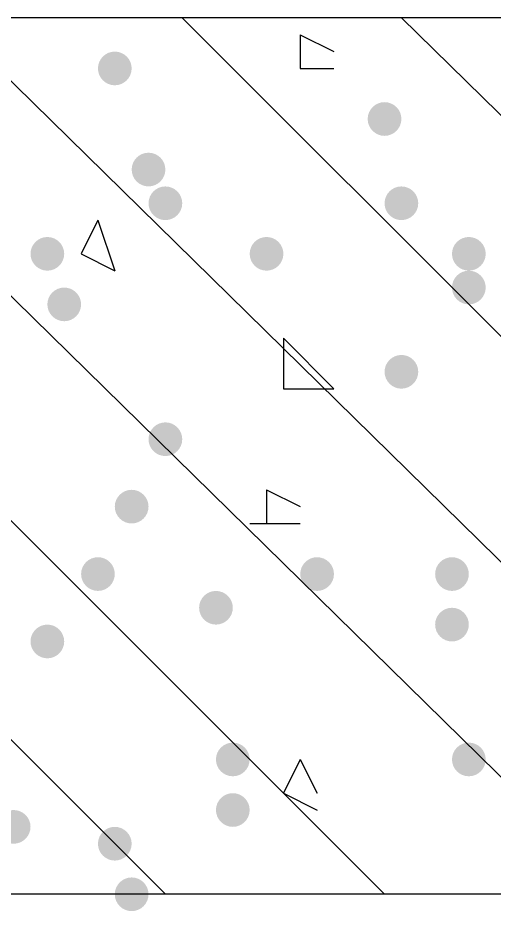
# Model space of a CAD drawing. Header units: inches. Extents: x 11 to 286, y 6 to 196.
# Drawn here: x 104.969 to 106.165, y 91.708 to 93.952 of the extents above; entities that cross this region are included whole.
import ezdxf

# ---------------------------------------------------------------- set-up
doc = ezdxf.new("R2010")
doc.units = ezdxf.units.IN
doc.header["$MEASUREMENT"] = 0
doc.layers.add('PDF_几何图形', color=7, linetype='Continuous')
doc.layers.add('PDF_实体填充', color=7, linetype='Continuous', true_color=0xffffff)

msp = doc.modelspace()

# ---------------------------------------------------------------- hatches: boundary and pattern name
at = {"layer": 'PDF_实体填充', "transparency": 33554559}
h = msp.add_hatch(color=7, dxfattribs=at)
edge = h.paths.add_edge_path(flags=0)
edge.add_spline(control_points=[(105.2548, 93.8248), (105.2548, 93.8015), (105.2357, 93.7824), (105.2124, 93.7824)], knot_values=[0, 0, 0, 0, 1, 1, 1, 1], degree=3, periodic=0)
edge.add_spline(control_points=[(105.2124, 93.7824), (105.1892, 93.7824), (105.1701, 93.8015), (105.1701, 93.8248)], knot_values=[0, 0, 0, 0, 1, 1, 1, 1], degree=3, periodic=0)
edge.add_line((105.1701, 93.8248), (105.1701, 93.8248))
edge.add_spline(control_points=[(105.1701, 93.8248), (105.1701, 93.8481), (105.1892, 93.8671), (105.2124, 93.8671)], knot_values=[0, 0, 0, 0, 1, 1, 1, 1], degree=3, periodic=0)
edge.add_spline(control_points=[(105.2124, 93.8671), (105.2357, 93.8671), (105.2548, 93.8481), (105.2548, 93.8248)], knot_values=[0, 0, 0, 0, 1, 1, 1, 1], degree=3, periodic=0)
edge.add_line((105.2548, 93.8248), (105.2548, 93.8248))
edge.add_line((105.2548, 93.8248), (105.2548, 93.8248))
h = msp.add_hatch(color=7, dxfattribs=at)
edge = h.paths.add_edge_path(flags=0)
edge.add_spline(control_points=[(105.9321, 93.6978), (105.9321, 93.6745), (105.9131, 93.6554), (105.8898, 93.6554)], knot_values=[0, 0, 0, 0, 1, 1, 1, 1], degree=3, periodic=0)
edge.add_spline(control_points=[(105.8898, 93.6554), (105.8665, 93.6554), (105.8474, 93.6745), (105.8474, 93.6978)], knot_values=[0, 0, 0, 0, 1, 1, 1, 1], degree=3, periodic=0)
edge.add_line((105.8474, 93.6978), (105.8474, 93.6978))
edge.add_spline(control_points=[(105.8474, 93.6978), (105.8474, 93.7211), (105.8665, 93.7401), (105.8898, 93.7401)], knot_values=[0, 0, 0, 0, 1, 1, 1, 1], degree=3, periodic=0)
edge.add_spline(control_points=[(105.8898, 93.7401), (105.9131, 93.7401), (105.9321, 93.7211), (105.9321, 93.6978)], knot_values=[0, 0, 0, 0, 1, 1, 1, 1], degree=3, periodic=0)
edge.add_line((105.9321, 93.6978), (105.9321, 93.6978))
edge.add_line((105.9321, 93.6978), (105.9321, 93.6978))
h = msp.add_hatch(color=7, dxfattribs=at)
edge = h.paths.add_edge_path(flags=0)
edge.add_spline(control_points=[(105.3394, 93.5708), (105.3394, 93.5475), (105.3204, 93.5284), (105.2971, 93.5284)], knot_values=[0, 0, 0, 0, 1, 1, 1, 1], degree=3, periodic=0)
edge.add_spline(control_points=[(105.2971, 93.5284), (105.2738, 93.5284), (105.2548, 93.5475), (105.2548, 93.5708)], knot_values=[0, 0, 0, 0, 1, 1, 1, 1], degree=3, periodic=0)
edge.add_line((105.2548, 93.5708), (105.2548, 93.5708))
edge.add_spline(control_points=[(105.2548, 93.5708), (105.2548, 93.5941), (105.2738, 93.6131), (105.2971, 93.6131)], knot_values=[0, 0, 0, 0, 1, 1, 1, 1], degree=3, periodic=0)
edge.add_spline(control_points=[(105.2971, 93.6131), (105.3204, 93.6131), (105.3394, 93.5941), (105.3394, 93.5708)], knot_values=[0, 0, 0, 0, 1, 1, 1, 1], degree=3, periodic=0)
edge.add_line((105.3394, 93.5708), (105.3394, 93.5708))
edge.add_line((105.3394, 93.5708), (105.3394, 93.5708))
h = msp.add_hatch(color=7, dxfattribs=at)
edge = h.paths.add_edge_path(flags=0)
edge.add_spline(control_points=[(105.3818, 93.4861), (105.3818, 93.4628), (105.3627, 93.4438), (105.3394, 93.4438)], knot_values=[0, 0, 0, 0, 1, 1, 1, 1], degree=3, periodic=0)
edge.add_spline(control_points=[(105.3394, 93.4438), (105.3162, 93.4438), (105.2971, 93.4628), (105.2971, 93.4861)], knot_values=[0, 0, 0, 0, 1, 1, 1, 1], degree=3, periodic=0)
edge.add_line((105.2971, 93.4861), (105.2971, 93.4861))
edge.add_spline(control_points=[(105.2971, 93.4861), (105.2971, 93.5094), (105.3162, 93.5284), (105.3394, 93.5284)], knot_values=[0, 0, 0, 0, 1, 1, 1, 1], degree=3, periodic=0)
edge.add_spline(control_points=[(105.3394, 93.5284), (105.3627, 93.5284), (105.3818, 93.5094), (105.3818, 93.4861)], knot_values=[0, 0, 0, 0, 1, 1, 1, 1], degree=3, periodic=0)
edge.add_line((105.3818, 93.4861), (105.3818, 93.4861))
edge.add_line((105.3818, 93.4861), (105.3818, 93.4861))
h = msp.add_hatch(color=7, dxfattribs=at)
edge = h.paths.add_edge_path(flags=0)
edge.add_spline(control_points=[(105.9744, 93.4861), (105.9744, 93.4628), (105.9554, 93.4438), (105.9321, 93.4438)], knot_values=[0, 0, 0, 0, 1, 1, 1, 1], degree=3, periodic=0)
edge.add_spline(control_points=[(105.9321, 93.4438), (105.9088, 93.4438), (105.8898, 93.4628), (105.8898, 93.4861)], knot_values=[0, 0, 0, 0, 1, 1, 1, 1], degree=3, periodic=0)
edge.add_line((105.8898, 93.4861), (105.8898, 93.4861))
edge.add_spline(control_points=[(105.8898, 93.4861), (105.8898, 93.5094), (105.9088, 93.5284), (105.9321, 93.5284)], knot_values=[0, 0, 0, 0, 1, 1, 1, 1], degree=3, periodic=0)
edge.add_spline(control_points=[(105.9321, 93.5284), (105.9554, 93.5284), (105.9744, 93.5094), (105.9744, 93.4861)], knot_values=[0, 0, 0, 0, 1, 1, 1, 1], degree=3, periodic=0)
edge.add_line((105.9744, 93.4861), (105.9744, 93.4861))
edge.add_line((105.9744, 93.4861), (105.9744, 93.4861))
h = msp.add_hatch(color=7, dxfattribs=at)
edge = h.paths.add_edge_path(flags=0)
edge.add_spline(control_points=[(105.0854, 93.3591), (105.0854, 93.3358), (105.0664, 93.3168), (105.0431, 93.3168)], knot_values=[0, 0, 0, 0, 1, 1, 1, 1], degree=3, periodic=0)
edge.add_spline(control_points=[(105.0431, 93.3168), (105.0198, 93.3168), (105.0008, 93.3358), (105.0008, 93.3591)], knot_values=[0, 0, 0, 0, 1, 1, 1, 1], degree=3, periodic=0)
edge.add_line((105.0008, 93.3591), (105.0008, 93.3591))
edge.add_spline(control_points=[(105.0008, 93.3591), (105.0008, 93.3824), (105.0198, 93.4014), (105.0431, 93.4014)], knot_values=[0, 0, 0, 0, 1, 1, 1, 1], degree=3, periodic=0)
edge.add_spline(control_points=[(105.0431, 93.4014), (105.0664, 93.4014), (105.0854, 93.3824), (105.0854, 93.3591)], knot_values=[0, 0, 0, 0, 1, 1, 1, 1], degree=3, periodic=0)
edge.add_line((105.0854, 93.3591), (105.0854, 93.3591))
edge.add_line((105.0854, 93.3591), (105.0854, 93.3591))
h = msp.add_hatch(color=7, dxfattribs=at)
edge = h.paths.add_edge_path(flags=0)
edge.add_spline(control_points=[(105.6358, 93.3591), (105.6358, 93.3358), (105.6167, 93.3168), (105.5934, 93.3168)], knot_values=[0, 0, 0, 0, 1, 1, 1, 1], degree=3, periodic=0)
edge.add_spline(control_points=[(105.5934, 93.3168), (105.5702, 93.3168), (105.5511, 93.3358), (105.5511, 93.3591)], knot_values=[0, 0, 0, 0, 1, 1, 1, 1], degree=3, periodic=0)
edge.add_line((105.5511, 93.3591), (105.5511, 93.3591))
edge.add_spline(control_points=[(105.5511, 93.3591), (105.5511, 93.3824), (105.5702, 93.4014), (105.5934, 93.4014)], knot_values=[0, 0, 0, 0, 1, 1, 1, 1], degree=3, periodic=0)
edge.add_spline(control_points=[(105.5934, 93.4014), (105.6167, 93.4014), (105.6358, 93.3824), (105.6358, 93.3591)], knot_values=[0, 0, 0, 0, 1, 1, 1, 1], degree=3, periodic=0)
edge.add_line((105.6358, 93.3591), (105.6358, 93.3591))
edge.add_line((105.6358, 93.3591), (105.6358, 93.3591))
h = msp.add_hatch(color=7, dxfattribs=at)
edge = h.paths.add_edge_path(flags=0)
edge.add_spline(control_points=[(106.1438, 93.3591), (106.1438, 93.3358), (106.1247, 93.3168), (106.1014, 93.3168)], knot_values=[0, 0, 0, 0, 1, 1, 1, 1], degree=3, periodic=0)
edge.add_spline(control_points=[(106.1014, 93.3168), (106.0782, 93.3168), (106.0591, 93.3358), (106.0591, 93.3591)], knot_values=[0, 0, 0, 0, 1, 1, 1, 1], degree=3, periodic=0)
edge.add_line((106.0591, 93.3591), (106.0591, 93.3591))
edge.add_spline(control_points=[(106.0591, 93.3591), (106.0591, 93.3824), (106.0782, 93.4014), (106.1014, 93.4014)], knot_values=[0, 0, 0, 0, 1, 1, 1, 1], degree=3, periodic=0)
edge.add_spline(control_points=[(106.1014, 93.4014), (106.1247, 93.4014), (106.1438, 93.3824), (106.1438, 93.3591)], knot_values=[0, 0, 0, 0, 1, 1, 1, 1], degree=3, periodic=0)
edge.add_line((106.1438, 93.3591), (106.1438, 93.3591))
edge.add_line((106.1438, 93.3591), (106.1438, 93.3591))
h = msp.add_hatch(color=7, dxfattribs=at)
edge = h.paths.add_edge_path(flags=0)
edge.add_spline(control_points=[(106.1438, 93.2744), (106.1438, 93.2512), (106.1247, 93.2321), (106.1014, 93.2321)], knot_values=[0, 0, 0, 0, 1, 1, 1, 1], degree=3, periodic=0)
edge.add_spline(control_points=[(106.1014, 93.2321), (106.0782, 93.2321), (106.0591, 93.2512), (106.0591, 93.2744)], knot_values=[0, 0, 0, 0, 1, 1, 1, 1], degree=3, periodic=0)
edge.add_line((106.0591, 93.2744), (106.0591, 93.2744))
edge.add_spline(control_points=[(106.0591, 93.2744), (106.0591, 93.2977), (106.0782, 93.3168), (106.1014, 93.3168)], knot_values=[0, 0, 0, 0, 1, 1, 1, 1], degree=3, periodic=0)
edge.add_spline(control_points=[(106.1014, 93.3168), (106.1247, 93.3168), (106.1438, 93.2977), (106.1438, 93.2744)], knot_values=[0, 0, 0, 0, 1, 1, 1, 1], degree=3, periodic=0)
edge.add_line((106.1438, 93.2744), (106.1438, 93.2744))
edge.add_line((106.1438, 93.2744), (106.1438, 93.2744))
h = msp.add_hatch(color=7, dxfattribs=at)
edge = h.paths.add_edge_path(flags=0)
edge.add_spline(control_points=[(105.1278, 93.2321), (105.1278, 93.2088), (105.1087, 93.1898), (105.0854, 93.1898)], knot_values=[0, 0, 0, 0, 1, 1, 1, 1], degree=3, periodic=0)
edge.add_spline(control_points=[(105.0854, 93.1898), (105.0622, 93.1898), (105.0431, 93.2088), (105.0431, 93.2321)], knot_values=[0, 0, 0, 0, 1, 1, 1, 1], degree=3, periodic=0)
edge.add_line((105.0431, 93.2321), (105.0431, 93.2321))
edge.add_spline(control_points=[(105.0431, 93.2321), (105.0431, 93.2554), (105.0622, 93.2744), (105.0854, 93.2744)], knot_values=[0, 0, 0, 0, 1, 1, 1, 1], degree=3, periodic=0)
edge.add_spline(control_points=[(105.0854, 93.2744), (105.1087, 93.2744), (105.1278, 93.2554), (105.1278, 93.2321)], knot_values=[0, 0, 0, 0, 1, 1, 1, 1], degree=3, periodic=0)
edge.add_line((105.1278, 93.2321), (105.1278, 93.2321))
edge.add_line((105.1278, 93.2321), (105.1278, 93.2321))
h = msp.add_hatch(color=7, dxfattribs=at)
edge = h.paths.add_edge_path(flags=0)
edge.add_spline(control_points=[(105.9744, 93.0628), (105.9744, 93.0395), (105.9554, 93.0204), (105.9321, 93.0204)], knot_values=[0, 0, 0, 0, 1, 1, 1, 1], degree=3, periodic=0)
edge.add_spline(control_points=[(105.9321, 93.0204), (105.9088, 93.0204), (105.8898, 93.0395), (105.8898, 93.0628)], knot_values=[0, 0, 0, 0, 1, 1, 1, 1], degree=3, periodic=0)
edge.add_line((105.8898, 93.0628), (105.8898, 93.0628))
edge.add_spline(control_points=[(105.8898, 93.0628), (105.8898, 93.0861), (105.9088, 93.1051), (105.9321, 93.1051)], knot_values=[0, 0, 0, 0, 1, 1, 1, 1], degree=3, periodic=0)
edge.add_spline(control_points=[(105.9321, 93.1051), (105.9554, 93.1051), (105.9744, 93.0861), (105.9744, 93.0628)], knot_values=[0, 0, 0, 0, 1, 1, 1, 1], degree=3, periodic=0)
edge.add_line((105.9744, 93.0628), (105.9744, 93.0628))
edge.add_line((105.9744, 93.0628), (105.9744, 93.0628))
h = msp.add_hatch(color=7, dxfattribs=at)
edge = h.paths.add_edge_path(flags=0)
edge.add_spline(control_points=[(105.3818, 92.8934), (105.3818, 92.8702), (105.3627, 92.8511), (105.3394, 92.8511)], knot_values=[0, 0, 0, 0, 1, 1, 1, 1], degree=3, periodic=0)
edge.add_spline(control_points=[(105.3394, 92.8511), (105.3162, 92.8511), (105.2971, 92.8702), (105.2971, 92.8934)], knot_values=[0, 0, 0, 0, 1, 1, 1, 1], degree=3, periodic=0)
edge.add_line((105.2971, 92.8934), (105.2971, 92.8934))
edge.add_spline(control_points=[(105.2971, 92.8934), (105.2971, 92.9167), (105.3162, 92.9358), (105.3394, 92.9358)], knot_values=[0, 0, 0, 0, 1, 1, 1, 1], degree=3, periodic=0)
edge.add_spline(control_points=[(105.3394, 92.9358), (105.3627, 92.9358), (105.3818, 92.9167), (105.3818, 92.8934)], knot_values=[0, 0, 0, 0, 1, 1, 1, 1], degree=3, periodic=0)
edge.add_line((105.3818, 92.8934), (105.3818, 92.8934))
edge.add_line((105.3818, 92.8934), (105.3818, 92.8934))
h = msp.add_hatch(color=7, dxfattribs=at)
edge = h.paths.add_edge_path(flags=0)
edge.add_spline(control_points=[(105.2971, 92.7241), (105.2971, 92.7008), (105.2781, 92.6818), (105.2548, 92.6818)], knot_values=[0, 0, 0, 0, 1, 1, 1, 1], degree=3, periodic=0)
edge.add_spline(control_points=[(105.2548, 92.6818), (105.2315, 92.6818), (105.2124, 92.7008), (105.2124, 92.7241)], knot_values=[0, 0, 0, 0, 1, 1, 1, 1], degree=3, periodic=0)
edge.add_line((105.2124, 92.7241), (105.2124, 92.7241))
edge.add_spline(control_points=[(105.2124, 92.7241), (105.2124, 92.7474), (105.2315, 92.7664), (105.2548, 92.7664)], knot_values=[0, 0, 0, 0, 1, 1, 1, 1], degree=3, periodic=0)
edge.add_spline(control_points=[(105.2548, 92.7664), (105.2781, 92.7664), (105.2971, 92.7474), (105.2971, 92.7241)], knot_values=[0, 0, 0, 0, 1, 1, 1, 1], degree=3, periodic=0)
edge.add_line((105.2971, 92.7241), (105.2971, 92.7241))
edge.add_line((105.2971, 92.7241), (105.2971, 92.7241))
h = msp.add_hatch(color=7, dxfattribs=at)
edge = h.paths.add_edge_path(flags=0)
edge.add_spline(control_points=[(105.2124, 92.5548), (105.2124, 92.5315), (105.1934, 92.5124), (105.1701, 92.5124)], knot_values=[0, 0, 0, 0, 1, 1, 1, 1], degree=3, periodic=0)
edge.add_spline(control_points=[(105.1701, 92.5124), (105.1468, 92.5124), (105.1278, 92.5315), (105.1278, 92.5548)], knot_values=[0, 0, 0, 0, 1, 1, 1, 1], degree=3, periodic=0)
edge.add_line((105.1278, 92.5548), (105.1278, 92.5548))
edge.add_spline(control_points=[(105.1278, 92.5548), (105.1278, 92.5781), (105.1468, 92.5971), (105.1701, 92.5971)], knot_values=[0, 0, 0, 0, 1, 1, 1, 1], degree=3, periodic=0)
edge.add_spline(control_points=[(105.1701, 92.5971), (105.1934, 92.5971), (105.2124, 92.5781), (105.2124, 92.5548)], knot_values=[0, 0, 0, 0, 1, 1, 1, 1], degree=3, periodic=0)
edge.add_line((105.2124, 92.5548), (105.2124, 92.5548))
edge.add_line((105.2124, 92.5548), (105.2124, 92.5548))
h = msp.add_hatch(color=7, dxfattribs=at)
edge = h.paths.add_edge_path(flags=0)
edge.add_spline(control_points=[(105.7628, 92.5548), (105.7628, 92.5315), (105.7437, 92.5124), (105.7204, 92.5124)], knot_values=[0, 0, 0, 0, 1, 1, 1, 1], degree=3, periodic=0)
edge.add_spline(control_points=[(105.7204, 92.5124), (105.6972, 92.5124), (105.6781, 92.5315), (105.6781, 92.5548)], knot_values=[0, 0, 0, 0, 1, 1, 1, 1], degree=3, periodic=0)
edge.add_line((105.6781, 92.5548), (105.6781, 92.5548))
edge.add_spline(control_points=[(105.6781, 92.5548), (105.6781, 92.5781), (105.6972, 92.5971), (105.7204, 92.5971)], knot_values=[0, 0, 0, 0, 1, 1, 1, 1], degree=3, periodic=0)
edge.add_spline(control_points=[(105.7204, 92.5971), (105.7437, 92.5971), (105.7628, 92.5781), (105.7628, 92.5548)], knot_values=[0, 0, 0, 0, 1, 1, 1, 1], degree=3, periodic=0)
edge.add_line((105.7628, 92.5548), (105.7628, 92.5548))
edge.add_line((105.7628, 92.5548), (105.7628, 92.5548))
h = msp.add_hatch(color=7, dxfattribs=at)
edge = h.paths.add_edge_path(flags=0)
edge.add_spline(control_points=[(106.1014, 92.5548), (106.1014, 92.5315), (106.0824, 92.5124), (106.0591, 92.5124)], knot_values=[0, 0, 0, 0, 1, 1, 1, 1], degree=3, periodic=0)
edge.add_spline(control_points=[(106.0591, 92.5124), (106.0358, 92.5124), (106.0168, 92.5315), (106.0168, 92.5548)], knot_values=[0, 0, 0, 0, 1, 1, 1, 1], degree=3, periodic=0)
edge.add_line((106.0168, 92.5548), (106.0168, 92.5548))
edge.add_spline(control_points=[(106.0168, 92.5548), (106.0168, 92.5781), (106.0358, 92.5971), (106.0591, 92.5971)], knot_values=[0, 0, 0, 0, 1, 1, 1, 1], degree=3, periodic=0)
edge.add_spline(control_points=[(106.0591, 92.5971), (106.0824, 92.5971), (106.1014, 92.5781), (106.1014, 92.5548)], knot_values=[0, 0, 0, 0, 1, 1, 1, 1], degree=3, periodic=0)
edge.add_line((106.1014, 92.5548), (106.1014, 92.5548))
edge.add_line((106.1014, 92.5548), (106.1014, 92.5548))
h = msp.add_hatch(color=7, dxfattribs=at)
edge = h.paths.add_edge_path(flags=0)
edge.add_spline(control_points=[(105.5088, 92.4701), (105.5088, 92.4468), (105.4897, 92.4278), (105.4664, 92.4278)], knot_values=[0, 0, 0, 0, 1, 1, 1, 1], degree=3, periodic=0)
edge.add_spline(control_points=[(105.4664, 92.4278), (105.4432, 92.4278), (105.4241, 92.4468), (105.4241, 92.4701)], knot_values=[0, 0, 0, 0, 1, 1, 1, 1], degree=3, periodic=0)
edge.add_line((105.4241, 92.4701), (105.4241, 92.4701))
edge.add_spline(control_points=[(105.4241, 92.4701), (105.4241, 92.4934), (105.4432, 92.5124), (105.4664, 92.5124)], knot_values=[0, 0, 0, 0, 1, 1, 1, 1], degree=3, periodic=0)
edge.add_spline(control_points=[(105.4664, 92.5124), (105.4897, 92.5124), (105.5088, 92.4934), (105.5088, 92.4701)], knot_values=[0, 0, 0, 0, 1, 1, 1, 1], degree=3, periodic=0)
edge.add_line((105.5088, 92.4701), (105.5088, 92.4701))
edge.add_line((105.5088, 92.4701), (105.5088, 92.4701))
h = msp.add_hatch(color=7, dxfattribs=at)
edge = h.paths.add_edge_path(flags=0)
edge.add_spline(control_points=[(106.1014, 92.4278), (106.1014, 92.4045), (106.0824, 92.3854), (106.0591, 92.3854)], knot_values=[0, 0, 0, 0, 1, 1, 1, 1], degree=3, periodic=0)
edge.add_spline(control_points=[(106.0591, 92.3854), (106.0358, 92.3854), (106.0168, 92.4045), (106.0168, 92.4278)], knot_values=[0, 0, 0, 0, 1, 1, 1, 1], degree=3, periodic=0)
edge.add_line((106.0168, 92.4278), (106.0168, 92.4278))
edge.add_spline(control_points=[(106.0168, 92.4278), (106.0168, 92.4511), (106.0358, 92.4701), (106.0591, 92.4701)], knot_values=[0, 0, 0, 0, 1, 1, 1, 1], degree=3, periodic=0)
edge.add_spline(control_points=[(106.0591, 92.4701), (106.0824, 92.4701), (106.1014, 92.4511), (106.1014, 92.4278)], knot_values=[0, 0, 0, 0, 1, 1, 1, 1], degree=3, periodic=0)
edge.add_line((106.1014, 92.4278), (106.1014, 92.4278))
edge.add_line((106.1014, 92.4278), (106.1014, 92.4278))
h = msp.add_hatch(color=7, dxfattribs=at)
edge = h.paths.add_edge_path(flags=0)
edge.add_spline(control_points=[(105.0854, 92.3854), (105.0854, 92.3622), (105.0664, 92.3431), (105.0431, 92.3431)], knot_values=[0, 0, 0, 0, 1, 1, 1, 1], degree=3, periodic=0)
edge.add_spline(control_points=[(105.0431, 92.3431), (105.0198, 92.3431), (105.0008, 92.3622), (105.0008, 92.3854)], knot_values=[0, 0, 0, 0, 1, 1, 1, 1], degree=3, periodic=0)
edge.add_line((105.0008, 92.3854), (105.0008, 92.3854))
edge.add_spline(control_points=[(105.0008, 92.3854), (105.0008, 92.4087), (105.0198, 92.4278), (105.0431, 92.4278)], knot_values=[0, 0, 0, 0, 1, 1, 1, 1], degree=3, periodic=0)
edge.add_spline(control_points=[(105.0431, 92.4278), (105.0664, 92.4278), (105.0854, 92.4087), (105.0854, 92.3854)], knot_values=[0, 0, 0, 0, 1, 1, 1, 1], degree=3, periodic=0)
edge.add_line((105.0854, 92.3854), (105.0854, 92.3854))
edge.add_line((105.0854, 92.3854), (105.0854, 92.3854))
h = msp.add_hatch(color=7, dxfattribs=at)
edge = h.paths.add_edge_path(flags=0)
edge.add_spline(control_points=[(105.5511, 92.0891), (105.5511, 92.0658), (105.5321, 92.0468), (105.5088, 92.0468)], knot_values=[0, 0, 0, 0, 1, 1, 1, 1], degree=3, periodic=0)
edge.add_spline(control_points=[(105.5088, 92.0468), (105.4855, 92.0468), (105.4664, 92.0658), (105.4664, 92.0891)], knot_values=[0, 0, 0, 0, 1, 1, 1, 1], degree=3, periodic=0)
edge.add_line((105.4664, 92.0891), (105.4664, 92.0891))
edge.add_spline(control_points=[(105.4664, 92.0891), (105.4664, 92.1124), (105.4855, 92.1314), (105.5088, 92.1314)], knot_values=[0, 0, 0, 0, 1, 1, 1, 1], degree=3, periodic=0)
edge.add_spline(control_points=[(105.5088, 92.1314), (105.5321, 92.1314), (105.5511, 92.1124), (105.5511, 92.0891)], knot_values=[0, 0, 0, 0, 1, 1, 1, 1], degree=3, periodic=0)
edge.add_line((105.5511, 92.0891), (105.5511, 92.0891))
edge.add_line((105.5511, 92.0891), (105.5511, 92.0891))
h = msp.add_hatch(color=7, dxfattribs=at)
edge = h.paths.add_edge_path(flags=0)
edge.add_spline(control_points=[(106.1438, 92.0891), (106.1438, 92.0658), (106.1247, 92.0468), (106.1014, 92.0468)], knot_values=[0, 0, 0, 0, 1, 1, 1, 1], degree=3, periodic=0)
edge.add_spline(control_points=[(106.1014, 92.0468), (106.0782, 92.0468), (106.0591, 92.0658), (106.0591, 92.0891)], knot_values=[0, 0, 0, 0, 1, 1, 1, 1], degree=3, periodic=0)
edge.add_line((106.0591, 92.0891), (106.0591, 92.0891))
edge.add_spline(control_points=[(106.0591, 92.0891), (106.0591, 92.1124), (106.0782, 92.1314), (106.1014, 92.1314)], knot_values=[0, 0, 0, 0, 1, 1, 1, 1], degree=3, periodic=0)
edge.add_spline(control_points=[(106.1014, 92.1314), (106.1247, 92.1314), (106.1438, 92.1124), (106.1438, 92.0891)], knot_values=[0, 0, 0, 0, 1, 1, 1, 1], degree=3, periodic=0)
edge.add_line((106.1438, 92.0891), (106.1438, 92.0891))
edge.add_line((106.1438, 92.0891), (106.1438, 92.0891))
h = msp.add_hatch(color=7, dxfattribs=at)
edge = h.paths.add_edge_path(flags=0)
edge.add_spline(control_points=[(105.5511, 91.9621), (105.5511, 91.9388), (105.5321, 91.9198), (105.5088, 91.9198)], knot_values=[0, 0, 0, 0, 1, 1, 1, 1], degree=3, periodic=0)
edge.add_spline(control_points=[(105.5088, 91.9198), (105.4855, 91.9198), (105.4664, 91.9388), (105.4664, 91.9621)], knot_values=[0, 0, 0, 0, 1, 1, 1, 1], degree=3, periodic=0)
edge.add_line((105.4664, 91.9621), (105.4664, 91.9621))
edge.add_spline(control_points=[(105.4664, 91.9621), (105.4664, 91.9854), (105.4855, 92.0044), (105.5088, 92.0044)], knot_values=[0, 0, 0, 0, 1, 1, 1, 1], degree=3, periodic=0)
edge.add_spline(control_points=[(105.5088, 92.0044), (105.5321, 92.0044), (105.5511, 91.9854), (105.5511, 91.9621)], knot_values=[0, 0, 0, 0, 1, 1, 1, 1], degree=3, periodic=0)
edge.add_line((105.5511, 91.9621), (105.5511, 91.9621))
edge.add_line((105.5511, 91.9621), (105.5511, 91.9621))
h = msp.add_hatch(color=7, dxfattribs=at)
edge = h.paths.add_edge_path(flags=0)
edge.add_spline(control_points=[(105.0008, 91.9198), (105.0008, 91.8965), (104.9817, 91.8774), (104.9584, 91.8774)], knot_values=[0, 0, 0, 0, 1, 1, 1, 1], degree=3, periodic=0)
edge.add_spline(control_points=[(104.9584, 91.8774), (104.9352, 91.8774), (104.9161, 91.8965), (104.9161, 91.9198)], knot_values=[0, 0, 0, 0, 1, 1, 1, 1], degree=3, periodic=0)
edge.add_line((104.9161, 91.9198), (104.9161, 91.9198))
edge.add_spline(control_points=[(104.9161, 91.9198), (104.9161, 91.9431), (104.9352, 91.9621), (104.9584, 91.9621)], knot_values=[0, 0, 0, 0, 1, 1, 1, 1], degree=3, periodic=0)
edge.add_spline(control_points=[(104.9584, 91.9621), (104.9817, 91.9621), (105.0008, 91.9431), (105.0008, 91.9198)], knot_values=[0, 0, 0, 0, 1, 1, 1, 1], degree=3, periodic=0)
edge.add_line((105.0008, 91.9198), (105.0008, 91.9198))
edge.add_line((105.0008, 91.9198), (105.0008, 91.9198))
h = msp.add_hatch(color=7, dxfattribs=at)
edge = h.paths.add_edge_path(flags=0)
edge.add_spline(control_points=[(105.2548, 91.8774), (105.2548, 91.8542), (105.2357, 91.8351), (105.2124, 91.8351)], knot_values=[0, 0, 0, 0, 1, 1, 1, 1], degree=3, periodic=0)
edge.add_spline(control_points=[(105.2124, 91.8351), (105.1892, 91.8351), (105.1701, 91.8542), (105.1701, 91.8774)], knot_values=[0, 0, 0, 0, 1, 1, 1, 1], degree=3, periodic=0)
edge.add_line((105.1701, 91.8774), (105.1701, 91.8774))
edge.add_spline(control_points=[(105.1701, 91.8774), (105.1701, 91.9007), (105.1892, 91.9198), (105.2124, 91.9198)], knot_values=[0, 0, 0, 0, 1, 1, 1, 1], degree=3, periodic=0)
edge.add_spline(control_points=[(105.2124, 91.9198), (105.2357, 91.9198), (105.2548, 91.9007), (105.2548, 91.8774)], knot_values=[0, 0, 0, 0, 1, 1, 1, 1], degree=3, periodic=0)
edge.add_line((105.2548, 91.8774), (105.2548, 91.8774))
edge.add_line((105.2548, 91.8774), (105.2548, 91.8774))
h = msp.add_hatch(color=7, dxfattribs=at)
edge = h.paths.add_edge_path(flags=0)
edge.add_spline(control_points=[(105.2971, 91.7504), (105.2971, 91.7272), (105.2781, 91.7081), (105.2548, 91.7081)], knot_values=[0, 0, 0, 0, 1, 1, 1, 1], degree=3, periodic=0)
edge.add_spline(control_points=[(105.2548, 91.7081), (105.2315, 91.7081), (105.2124, 91.7272), (105.2124, 91.7504)], knot_values=[0, 0, 0, 0, 1, 1, 1, 1], degree=3, periodic=0)
edge.add_line((105.2124, 91.7504), (105.2124, 91.7504))
edge.add_spline(control_points=[(105.2124, 91.7504), (105.2124, 91.7737), (105.2315, 91.7928), (105.2548, 91.7928)], knot_values=[0, 0, 0, 0, 1, 1, 1, 1], degree=3, periodic=0)
edge.add_spline(control_points=[(105.2548, 91.7928), (105.2781, 91.7928), (105.2971, 91.7737), (105.2971, 91.7504)], knot_values=[0, 0, 0, 0, 1, 1, 1, 1], degree=3, periodic=0)
edge.add_line((105.2971, 91.7504), (105.2971, 91.7504))
edge.add_line((105.2971, 91.7504), (105.2971, 91.7504))

# ---------------------------------------------------------------- linework, layer by layer
at = {"layer": 'PDF_几何图形'}
for p, q in [((121.7224, 93.9518), (82.5218, 93.9518)), ((103.1381, 93.9518), (105.3394, 91.7504)), ((103.6884, 93.9518), (105.8898, 91.7504)), ((104.2388, 93.9518), (106.4824, 91.7504)), ((104.7891, 93.9518), (107.0328, 91.7504)), ((105.3818, 93.9518), (107.5831, 91.7504)), ((105.9321, 93.9518), (108.1758, 91.7504)), ((105.6781, 93.9094), (105.7628, 93.8671)), ((105.6781, 93.9094), (105.6781, 93.8248)), ((105.6781, 93.8248), (105.7628, 93.8248)), ((105.1701, 93.4438), (105.1278, 93.3591)), ((105.1701, 93.4438), (105.2124, 93.3168)), ((105.1278, 93.3591), (105.2124, 93.3168)), ((105.6358, 93.1474), (105.7628, 93.0204)), ((105.6358, 93.1474), (105.6358, 93.0204)), ((105.6358, 93.0204), (105.7628, 93.0204)), ((105.5934, 92.7664), (105.6781, 92.7241)), ((105.5934, 92.7664), (105.5934, 92.6818)), ((105.5511, 92.6818), (105.6781, 92.6818)), ((105.6781, 92.0891), (105.6358, 92.0044)), ((105.6781, 92.0891), (105.7204, 92.0044)), ((105.6358, 92.0044), (105.7204, 91.9621)), ((121.7224, 91.7504), (84.6384, 91.7504))]:
    msp.add_line(p, q, dxfattribs=at)

doc.saveas('drawing.dxf')
